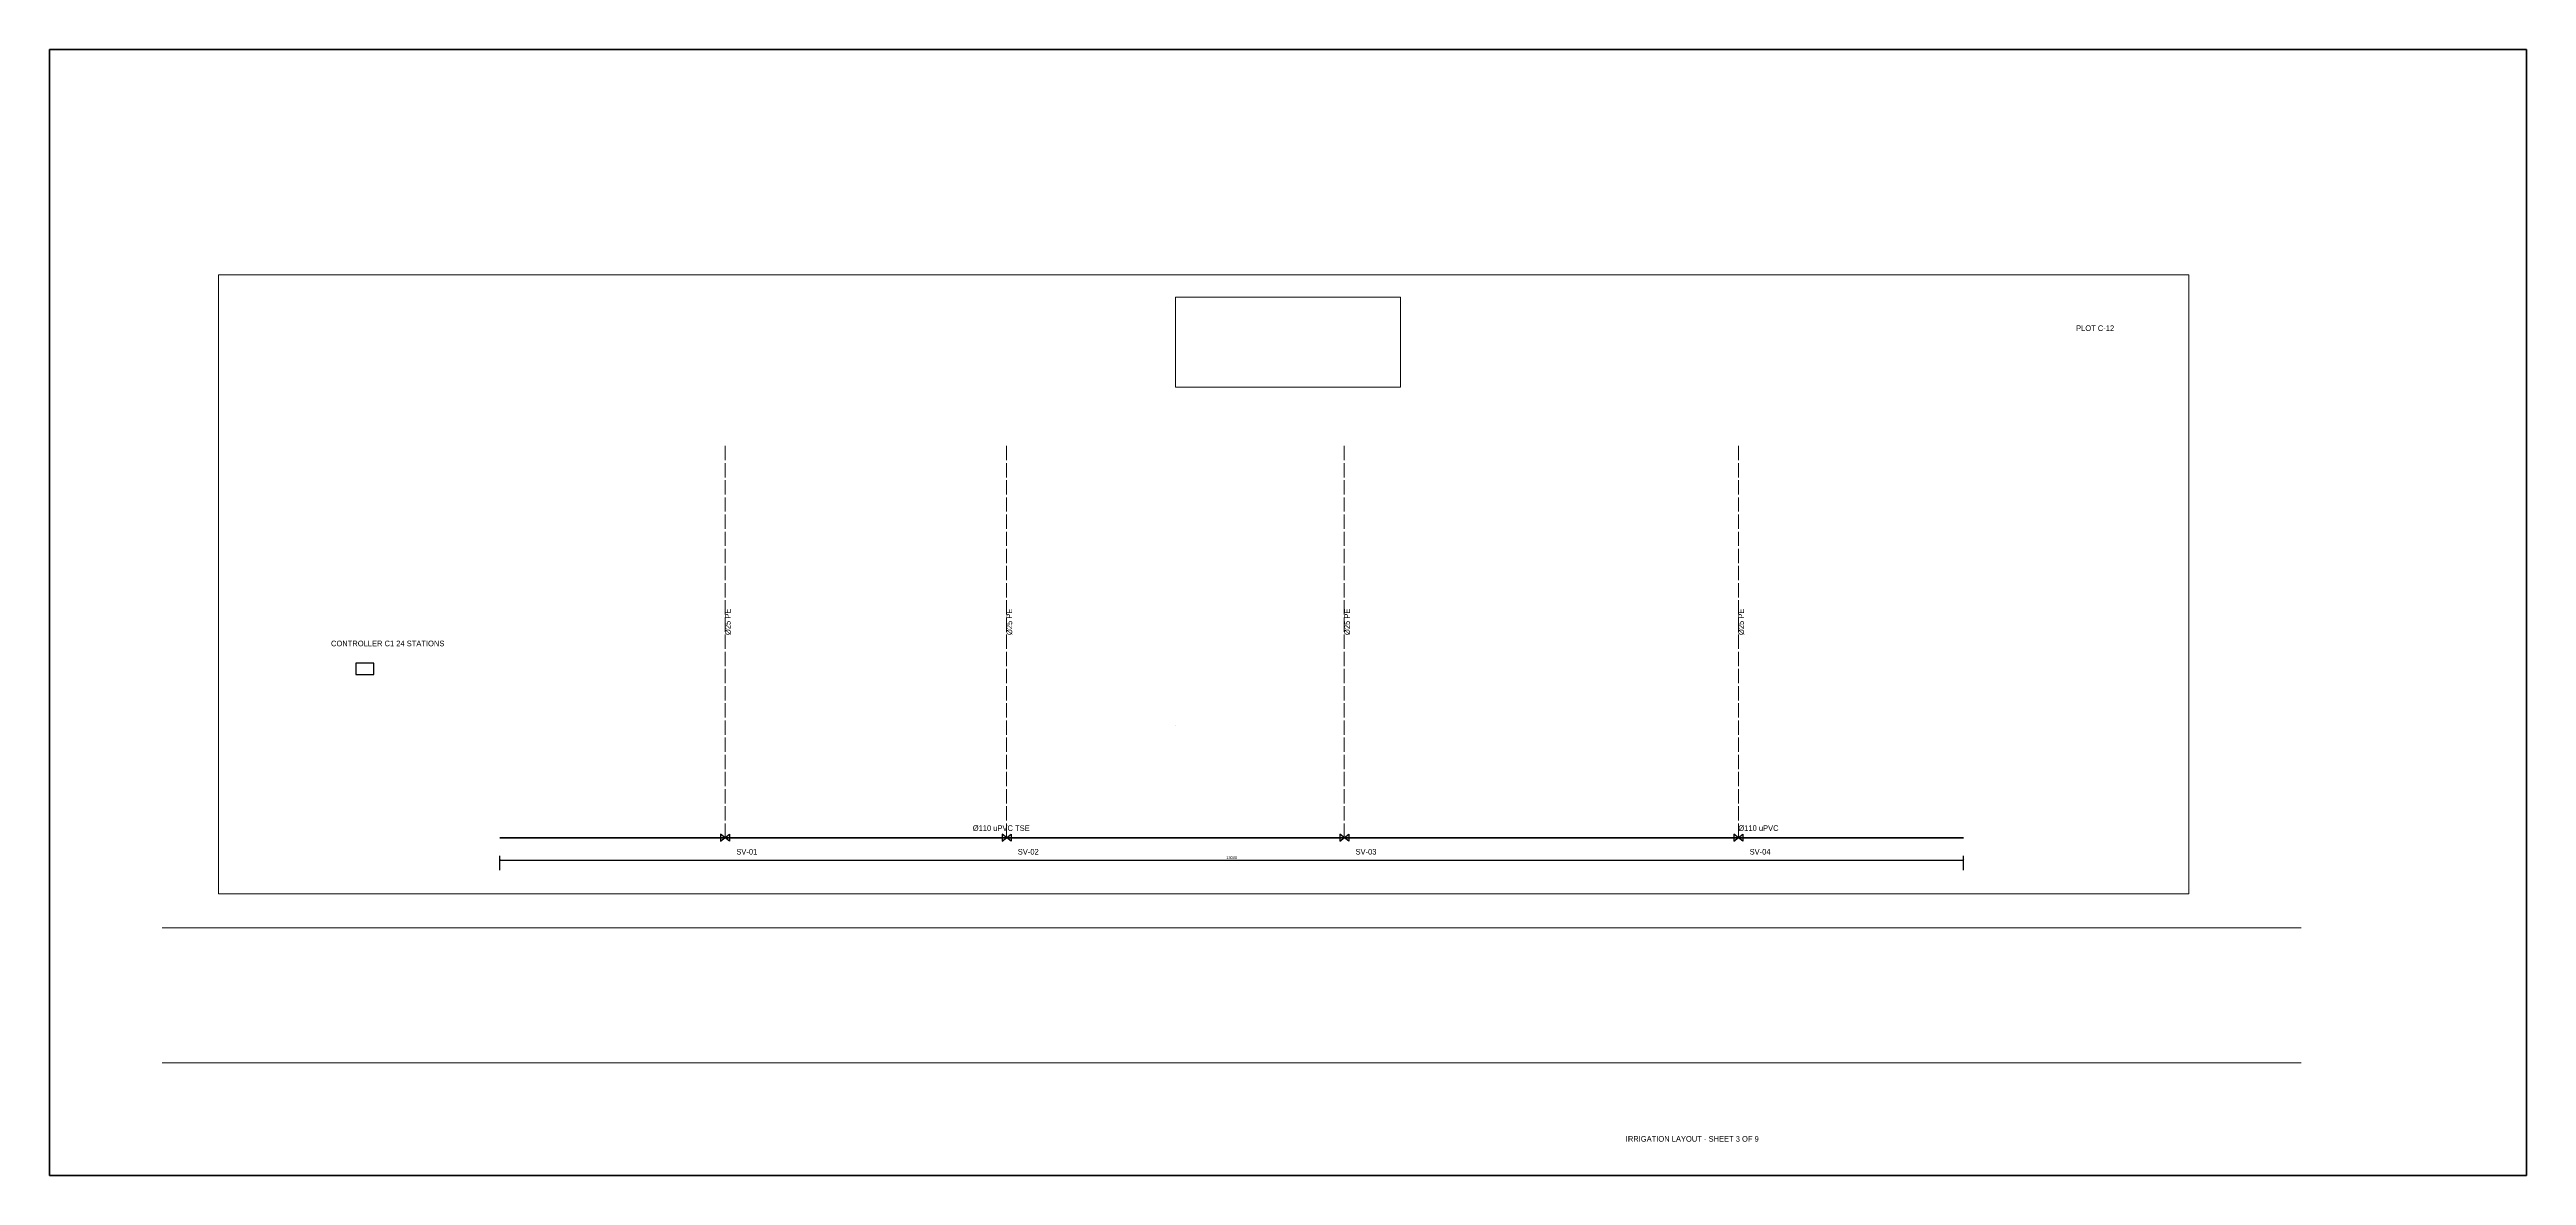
# Model space of a CAD drawing. Header units: metres. Extents: x 246460 to 246680, y 2701370 to 2701470.
import ezdxf

# ---------------------------------------------------------------- set-up
doc = ezdxf.new("R2010")
doc.units = ezdxf.units.M
doc.linetypes.add('DASHED', pattern=[1.524, 1.27, -0.254])
for name, color, linetype, lineweight in [('A-ANNO-TTLB', 7, 'Continuous', 35), ('BUILDING', 7, 'Continuous', 13), ('DIM', 7, 'Continuous', 13), ('EX-ROAD', 7, 'Continuous', 13), ('IRR-FITTINGS', 7, 'Continuous', 25), ('IRR-PIPE', 7, 'Continuous', 25), ('IRR-TEXT', 7, 'Continuous', 13), ('PLOT-BOUNDARY', 7, 'Continuous', 13)]:
    doc.layers.add(name, color=color, linetype=linetype, lineweight=lineweight)
doc.styles.add('OpenSansCondensed-Light', font='OpenSansCondensed-Light.ttf')
doc.dimstyles.new('EZDXF', dxfattribs={"dimtxt": 0.25, "dimasz": 0.175, "dimexe": 0.375, "dimexo": 0.125, "dimgap": 0.1, "dimtad": 1, "dimlfac": 100, "dimzin": 12, "dimdsep": 46, "dimtxsty": 'OpenSansCondensed-Light', "dimblk": 'ARCHTICK', "dimcen": 2.5, "dimazin": 3, "dimtfac": 0.5, "dimtmove": 2, "dimatfit": 3})

# ---------------------------------------------------------------- blocks, each defined once
blk = doc.blocks.new('SYMA')
blk.add_lwpolyline([(-0.4, -0.3), (0.4, 0.3), (0.4, -0.3), (-0.4, 0.3)], close=True)
blk = doc.blocks.new('SYMB')
blk.add_lwpolyline([(-0.8, -0.5), (0.8, -0.5), (0.8, 0.5), (-0.8, 0.5)], close=True)
blk = doc.blocks.new('_ARCHTICK')
at = {"color": 0, "linetype": 'BYBLOCK', "const_width": 0.15}
blk.add_lwpolyline([(-0.5, -0.5), (0.5, 0.5)], dxfattribs=at)

msp = doc.modelspace()

# ---------------------------------------------------------------- linework, layer by layer
at = {"layer": 'A-ANNO-TTLB'}
msp.add_lwpolyline([(246460, 2701370), (246680, 2701370), (246680, 2701470), (246460, 2701470)], close=True, dxfattribs=at)
at = {"layer": 'BUILDING'}
msp.add_lwpolyline([(246560, 2701440), (246580, 2701440), (246580, 2701448), (246560, 2701448)], close=True, dxfattribs=at)
at = {"layer": 'EX-ROAD'}
for points in [[(246470, 2701392), (246660, 2701392)], [(246470, 2701380), (246660, 2701380)]]:
    msp.add_lwpolyline(points, dxfattribs=at)
at = {"layer": 'IRR-PIPE', "linetype": 'DASHED', "lineweight": 18}
for p, q in [((246520, 2701400), (246520, 2701435)), ((246545, 2701400), (246545, 2701435)), ((246545, 2701400), (246545, 2701435)), ((246575, 2701400), (246575, 2701435)), ((246610, 2701400), (246610, 2701435)), ((246560, 2701410), (246560, 2701410))]:
    msp.add_line(p, q, dxfattribs=at)
at = {"layer": 'IRR-PIPE', "linetype": 'Continuous', "lineweight": 50}
for p, q in [((246500, 2701400), (246530, 2701400)), ((246530, 2701400), (246555, 2701400)), ((246555, 2701400), (246590, 2701400)), ((246590, 2701400), (246630, 2701400))]:
    msp.add_line(p, q, dxfattribs=at)
at = {"layer": 'PLOT-BOUNDARY'}
msp.add_lwpolyline([(246475, 2701395), (246650, 2701395), (246650, 2701450), (246475, 2701450)], close=True, dxfattribs=at)

# ---------------------------------------------------------------- block references
at = {"layer": 'IRR-FITTINGS'}
for name, p in [('SYMB', (246488, 2701415)), ('SYMA', (246520, 2701400)), ('SYMA', (246545, 2701400)), ('SYMA', (246575, 2701400)), ('SYMA', (246610, 2701400))]:
    msp.add_blockref(name, p, dxfattribs=at)

# ---------------------------------------------------------------- texts
at = {"layer": 'A-ANNO-TTLB'}
msp.add_text('IRRIGATION LAYOUT - SHEET 3 OF 9', height=0.5, dxfattribs=at).set_placement((246600, 2701373))
at = {"layer": 'IRR-TEXT'}
for p in [(246520.5, 2701418), (246545.5, 2701418), (246575.5, 2701418), (246610.5, 2701418)]:
    msp.add_text('Ø25 PE', height=0.5, rotation=90, dxfattribs=at).set_placement(p)
for s, p in [('CONTROLLER C1 24 STATIONS', (246485, 2701417)), ('Ø110 uPVC TSE', (246542, 2701400.6)), ('Ø110 uPVC', (246610, 2701400.6)), ('SV-01', (246521, 2701398.5)), ('SV-02', (246546, 2701398.5)), ('SV-03', (246576, 2701398.5)), ('SV-04', (246611, 2701398.5))]:
    msp.add_text(s, height=0.5, dxfattribs=at).set_placement(p)
at = {"layer": 'PLOT-BOUNDARY'}
msp.add_text('PLOT C-12', height=0.5, dxfattribs=at).set_placement((246640, 2701445))

# ---------------------------------------------------------------- dimensions: what is measured, and where the dimension line sits
at = {"layer": 'DIM'}
msp.add_linear_dim(base=(246500, 2701398), p1=(246500, 2701397), p2=(246630, 2701397), dimstyle='EZDXF', dxfattribs=at).render()

doc.saveas('drawing.dxf')
